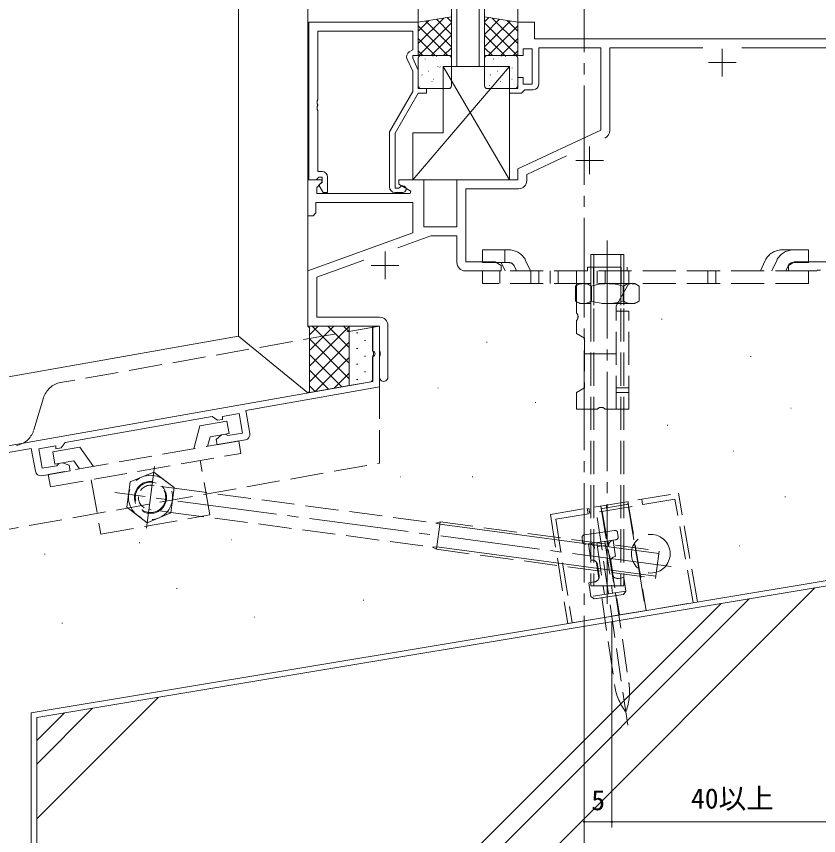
# Model space of a CAD drawing. Units: millimetres, scale not verified. Extents: x -1595 to 539, y -420 to 386.
# Drawn here: x -91.6 to 53.5, y 104.4 to 252.7 of the extents above; entities that cross this region are included whole.
import ezdxf
from ezdxf.enums import TextEntityAlignment as Align

# ---------------------------------------------------------------- set-up
doc = ezdxf.new("R2010")
doc.units = ezdxf.units.MM
doc.header["$LTSCALE"] = 2
for name, pattern in [('CHAIN2', [12, 9, -1, 1, -1]), ('DASHED1', [1.8, 1.2, -0.6]), ('DASHED3', [4, 3, -1])]:
    doc.linetypes.add(name, pattern=pattern)
for name, color, linetype, lineweight in [('0-3_YKK_12', 2, 'Continuous', 9), ('0-4_YSS_K', 3, 'Continuous', 9), ('0-5_YKK_D', 6, 'Continuous', 9), ('0-6_YKK_13', 4, 'Continuous', 9), ('0-7_YKK_11', 7, 'Continuous', 9)]:
    doc.layers.add(name, color=color, linetype=linetype, lineweight=lineweight)
doc.styles.add('ＭＳ ゴシック', font='')
doc.styles.get('ＭＳ ゴシック').set_extended_font_data('MS Gothic')

msp = doc.modelspace()

# ---------------------------------------------------------------- linework, layer by layer
at = {"layer": '0-3_YKK_12', "linetype": 'CHAIN2'}
msp.add_line((11.054, 336.193), (11.054, 77.267), dxfattribs=at)
at = {"layer": '0-3_YKK_12'}
for p, q in [((-38.946, 196.607), (-38.946, 331.603)), ((-18.946, 251.607), (-18.946, 331.603)), ((-12.946, 243.607), (-12.946, 331.627)), ((-11.946, 243.607), (-11.946, 331.627)), ((-7.946, 243.607), (-7.946, 331.627)), ((-6.946, 243.607), (-6.946, 331.627)), ((-0.946, 251.607), (-0.946, 331.603)), ((-6.946, 243.607), (-12.946, 243.607))]:
    msp.add_line(p, q, dxfattribs=at)
at = {"layer": '0-4_YSS_K'}
for p, q in [((-51.444, 331.603), (-51.444, 194.818)), ((25.076, 197.865), (25.176, 197.865)), ((-51.444, 194.818), (-38.944, 184.544)), ((-6.594, 193.714), (-6.494, 193.714)), ((41.171, 191.12), (41.271, 191.12)), ((-15.42, 185.413), (-15.32, 185.413)), ((2.232, 182.819), (2.332, 182.819)), ((48.439, 181.781), (48.539, 181.781)), ((26.115, 178.668), (26.214, 178.668)), ((38.056, 173.999), (38.156, 173.999)), ((-22.17, 169.33), (-22.07, 169.33)), ((-9.19, 169.33), (-9.09, 169.33)), ((47.401, 165.698), (47.501, 165.698)), ((-69.415, 157.397), (-69.315, 157.397)), ((-52.801, 157.915), (-52.701, 157.915)), ((39.094, 156.878), (39.194, 156.878)), ((-86.548, 155.321), (-86.448, 155.321)), ((-86.548, 155.321), (-86.448, 155.321)), ((61.054, 151.607), (-88.946, 126.607)), ((60.054, 150.427), (-87.946, 125.76)), ((-62.666, 149.096), (-62.566, 149.096)), ((52.814, 149.22), (-36.846, 59.56)), ((40.935, 147.24), (-46.746, 59.56)), ((-28.919, 147.02), (-28.819, 147.02)), ((35.844, 146.392), (-50.988, 59.56)), ((-48.648, 143.907), (-48.548, 143.907)), ((-83.433, 142.87), (-83.333, 142.87)), ((-65.98, 129.421), (-87.946, 107.455)), ((-88.946, 126.607), (-88.946, 59.56)), ((-77.859, 127.441), (-87.946, 117.354)), ((-82.95, 126.593), (-87.946, 121.597)), ((-87.946, 125.76), (-87.946, 59.56))]:
    msp.add_line(p, q, dxfattribs=at)
msp.add_lwpolyline([(-51.444, 194.818), (-98.945, 186.442), (-98.945, 331.603)], dxfattribs=at)
at = {"layer": '0-5_YKK_D'}
for p, q in [((16.054, 143.107), (16.054, 105.887)), ((16.056, 143.108), (16.056, 105.887)), ((11.054, 142.274), (11.054, 105.887)), ((16.054, 106.887), (11.054, 106.887)), ((16.056, 106.887), (61.054, 106.887))]:
    msp.add_line(p, q, dxfattribs=at)
for centre, start, end in [((11.054, 106.887), 0, 180), ((11.054, 106.887), 180, 0), ((16.054, 106.887), 0, 180), ((16.054, 106.887), 180, 0), ((16.056, 106.887), 0, 180), ((16.056, 106.887), 180, 0)]:
    msp.add_arc(centre, 0.106, start, end, dxfattribs=at)
at = {"layer": '0-6_YKK_13'}
for p, q in [((-14.322, 252.378), (-18.946, 247.754)), ((-15.668, 252.153), (-12.946, 249.432)), ((-13.743, 252.474), (-12.946, 251.677)), ((-6.148, 252.474), (-6.946, 251.677)), ((-4.224, 252.153), (-6.946, 249.432)), ((-5.57, 252.378), (-0.946, 247.754)), ((-17.016, 251.929), (-18.946, 249.999)), ((-18.946, 250.942), (-13.611, 245.607)), ((-12.946, 251.509), (-18.848, 245.607)), ((-17.592, 251.833), (-12.946, 247.187)), ((-2.3, 251.833), (-6.946, 247.187)), ((-6.946, 251.509), (-1.044, 245.607)), ((-0.946, 250.942), (-6.28, 245.607)), ((-2.875, 251.929), (-0.946, 249.999)), ((-12.946, 249.264), (-16.603, 245.607)), ((-6.946, 249.264), (-3.289, 245.607)), ((-18.946, 248.697), (-15.857, 245.607)), ((-0.946, 248.697), (-4.035, 245.607)), ((-18.946, 246.451), (-18.102, 245.607)), ((-12.946, 247.019), (-14.358, 245.607)), ((-6.946, 247.019), (-5.534, 245.607)), ((-0.946, 246.451), (-1.79, 245.607)), ((-18.946, 240.107), (-18.946, 245.107)), ((-18.446, 245.607), (-13.446, 245.607)), ((-17.711, 244.987), (-17.667, 244.962)), ((-16.319, 245.512), (-16.312, 245.505)), ((-15.635, 245.419), (-15.591, 245.395)), ((-12.946, 245.107), (-12.946, 240.107)), ((-6.946, 240.107), (-6.946, 245.107)), ((-6.446, 245.607), (-1.446, 245.607)), ((-5.311, 244.987), (-5.267, 244.962)), ((-3.919, 245.512), (-3.912, 245.505)), ((-3.235, 245.419), (-3.191, 245.395)), ((-0.946, 245.107), (-0.946, 240.107)), ((-2.444, 243.607), (-19.944, 223.107)), ((-18.138, 243.53), (-18.131, 243.522)), ((-15.42, 243.64), (-15.373, 243.552)), ((-15.043, 243.529), (-14.999, 243.505)), ((-14.444, 243.607), (-2.444, 223.107)), ((-14.444, 231.607), (-14.444, 243.607)), ((-14.444, 243.607), (-2.444, 243.607)), ((-14.377, 243.345), (-14.37, 243.337)), ((-12.967, 243.961), (-12.946, 243.95)), ((-5.738, 243.53), (-5.731, 243.522)), ((-3.02, 243.64), (-2.974, 243.552)), ((-2.643, 243.529), (-2.599, 243.505)), ((-2.444, 243.607), (-2.444, 223.107)), ((-1.977, 243.345), (-1.97, 243.337)), ((-18.31, 242.116), (-18.263, 242.027)), ((-17.068, 242.795), (-17.024, 242.771)), ((-6.745, 242.363), (-6.701, 242.339)), ((-5.91, 242.116), (-5.863, 242.027)), ((-4.668, 242.795), (-4.624, 242.771)), ((-16.477, 240.905), (-16.433, 240.881)), ((-16.163, 241.325), (-16.156, 241.317)), ((-14.4, 241.337), (-14.356, 241.314)), ((-4.077, 240.905), (-4.033, 240.881)), ((-3.763, 241.325), (-3.756, 241.317)), ((-2, 241.337), (-1.957, 241.314)), ((-18.502, 240.171), (-18.458, 240.147)), ((-13.446, 239.607), (-18.446, 239.607)), ((-1.446, 239.607), (-6.446, 239.607)), ((-6.102, 240.171), (-6.058, 240.147)), ((-19.944, 231.607), (-14.444, 231.607)), ((-19.944, 223.107), (-19.944, 231.607)), ((-2.444, 223.107), (-19.944, 223.107)), ((-38.645, 192.196), (-34.233, 196.607)), ((-38.645, 195.024), (-37.061, 196.607)), ((-38.645, 189.367), (-31.445, 196.567)), ((-31.445, 189.929), (-38.123, 196.607)), ((-31.445, 192.758), (-35.294, 196.607)), ((-31.445, 195.586), (-32.466, 196.607)), ((-31.445, 196.607), (-26.944, 196.607)), ((-27.245, 196.307), (-27.245, 192.278)), ((-31.445, 187.101), (-38.645, 194.301)), ((-30.096, 195.418), (-29.896, 195.418)), ((-38.645, 186.539), (-31.445, 193.739)), ((-28.681, 194.002), (-28.481, 194.002)), ((-32.8, 185.627), (-38.645, 191.472)), ((-30.096, 192.587), (-29.896, 192.587)), ((-37.568, 184.787), (-31.445, 190.91)), ((-28.681, 191.172), (-28.481, 191.172)), ((-35.204, 185.204), (-38.645, 188.644)), ((-30.096, 189.758), (-29.896, 189.758)), ((-28.681, 188.343), (-28.481, 188.343)), ((-34.134, 185.392), (-31.445, 188.082)), ((-30.096, 186.928), (-29.896, 186.928)), ((-37.609, 184.78), (-38.645, 185.815)), ((-27.493, 186.563), (-31.445, 185.867)), ((-15.786, 160.975), (-15.064, 160.748)), ((-15.008, 161.174), (-15.667, 156.217)), ((-15.064, 160.748), (24.586, 155.473)), ((-16.366, 156.613), (-15.61, 156.644)), ((-15.61, 156.644), (24.04, 151.369))]:
    msp.add_line(p, q, dxfattribs=at)
at = {"layer": '0-6_YKK_13', "linetype": 'CHAIN2'}
for p, q in [((15.256, 146.37), (15.256, 212.107)), ((-66.638, 171.189), (-68.12, 160.049)), ((26.792, 153.091), (-73.822, 166.476))]:
    msp.add_line(p, q, dxfattribs=at)
at = {"layer": '0-6_YKK_13', "linetype": 'DASHED3'}
for p, q in [((-5.05, 210.407), (-7.344, 210.407)), ((-7.344, 210.407), (-7.344, 208.107)), ((-2.512, 210.407), (-5.05, 210.407)), ((-3.287, 210.407), (-3.287, 208.107)), ((12.256, 209.607), (12.256, 206.437)), ((18.256, 209.607), (12.256, 209.607)), ((12.796, 209.607), (12.796, 206.437)), ((17.716, 209.607), (17.716, 206.437)), ((18.256, 209.607), (18.256, 206.437)), ((46.824, 210.407), (49.362, 210.407)), ((48.883, 210.407), (51.656, 210.407)), ((51.656, 210.407), (51.656, 208.107)), ((-2.512, 208.107), (-7.344, 208.107)), ((-3.228, 206.607), (-3.938, 208.107)), ((0.479, 208.502), (1.362, 206.607)), ((43.833, 208.502), (42.95, 206.607)), ((45.9, 208.519), (44.995, 206.607)), ((48.883, 208.107), (51.656, 208.107)), ((-7.344, 206.607), (-7.344, 204.307)), ((51.656, 206.607), (-7.344, 206.607)), ((-4.169, 206.607), (-4.169, 204.307)), ((-1.176, 206.607), (-1.606, 207.53)), ((1.442, 206.607), (1.442, 204.307)), ((2.87, 206.607), (2.87, 204.307)), ((4.942, 206.607), (4.942, 204.307)), ((6.37, 206.607), (6.37, 204.307)), ((9.656, 206.607), (9.656, 204.307)), ((11.656, 206.607), (11.656, 207.307)), ((11.656, 207.307), (18.856, 207.307)), ((12.256, 207.307), (12.256, 204.307)), ((12.256, 199.837), (12.256, 206.437)), ((12.756, 204.307), (12.756, 207.307)), ((12.796, 206.437), (12.796, 199.837)), ((13.442, 206.607), (13.442, 204.307)), ((14.87, 206.607), (14.87, 204.307)), ((17.716, 206.437), (17.716, 199.837)), ((17.756, 204.307), (17.756, 207.307)), ((18.256, 204.301), (18.256, 207.307)), ((18.256, 206.437), (18.256, 199.837)), ((18.856, 207.307), (18.856, 206.607)), ((19.156, 206.607), (19.156, 204.307)), ((33.442, 206.607), (33.442, 204.307)), ((34.87, 206.607), (34.87, 204.307)), ((47.54, 206.607), (47.979, 207.535)), ((51.656, 206.607), (51.656, 204.307)), ((51.656, 204.307), (-7.344, 204.307)), ((9.483, 203.861), (10.256, 204.307)), ((9.483, 203.861), (9.483, 201.154)), ((9.656, 199.021), (9.656, 204.307)), ((20.256, 204.307), (10.256, 204.307)), ((12.369, 203.861), (12.369, 201.154)), ((16.856, 200.307), (19.156, 204.307)), ((18.143, 203.861), (18.143, 201.154)), ((21.03, 203.861), (20.256, 204.307)), ((21.03, 203.861), (21.03, 201.154)), ((9.483, 201.154), (10.256, 200.707)), ((20.256, 200.707), (10.256, 200.707)), ((16.856, 181.607), (16.856, 200.307)), ((21.03, 201.154), (20.256, 200.707)), ((12.256, 199.837), (12.256, 149.607)), ((12.796, 199.837), (12.796, 149.607)), ((16.856, 199.307), (19.156, 199.307)), ((17.716, 199.837), (17.716, 149.607)), ((18.256, 199.837), (18.256, 149.607)), ((19.156, 181.607), (19.156, 199.307)), ((9.656, 195.307), (9.656, 197.593)), ((-25.944, 196.607), (-83.645, 186.407)), ((-25.944, 171.807), (-25.944, 196.607)), ((11.156, 191.607), (16.856, 191.607)), ((9.656, 184.607), (11.156, 185.473)), ((19.156, 185.473), (16.856, 185.473)), ((9.656, 181.607), (9.656, 184.607)), ((16.856, 184.607), (19.156, 184.607)), ((-86.744, 183.607), (-88.545, 177.707)), ((13.442, 181.607), (9.656, 181.607)), ((19.156, 181.607), (14.87, 181.607)), ((-58.457, 178.565), (-59.571, 174.408)), ((-53.567, 179.427), (-58.457, 178.565)), ((-53.567, 179.427), (-53.167, 177.162)), ((-56.614, 176.555), (-57.071, 174.849)), ((-53.167, 177.162), (-56.614, 176.555)), ((-51.412, 175.847), (-85.881, 169.769)), ((-51.013, 173.582), (-51.412, 175.847)), ((-85.481, 167.504), (-51.013, 173.582)), ((-80.191, 174.733), (-85.081, 173.871)), ((-85.081, 173.871), (-84.681, 171.606)), ((-80.191, 174.733), (-77.722, 171.208)), ((-81.234, 172.213), (-84.681, 171.606)), ((-81.234, 172.214), (-80.222, 170.767)), ((-56.663, 162.431), (-58.399, 172.279)), ((-112.944, 156.307), (-25.944, 171.807)), ((-85.881, 169.769), (-85.481, 167.504)), ((-71.039, 168.436), (-66.77, 170.197)), ((-63.109, 167.381), (-66.77, 170.197)), ((-78.095, 168.806), (-76.359, 158.958)), ((-71.648, 163.857), (-71.039, 168.436)), ((-63.718, 162.802), (-63.109, 167.381)), ((-63.124, 167.272), (-15.786, 160.975)), ((4.979, 162.537), (28.111, 166.393)), ((31.571, 146.693), (28.111, 166.393)), ((5.924, 161.681), (27.495, 165.276)), ((18.993, 164.873), (22.299, 145.148)), ((19.044, 164.679), (19.011, 164.876)), ((21.642, 164.3), (21.477, 165.287)), ((30.782, 146.562), (27.495, 165.276)), ((-67.988, 161.04), (-71.648, 163.857)), ((11.778, 162.656), (11.613, 163.643)), ((11.909, 163.692), (12.073, 162.706)), ((14.244, 163.068), (14.079, 164.054)), ((14.097, 164.057), (17.367, 144.326)), ((14.161, 163.561), (14.389, 163.599)), ((15.082, 163.714), (14.389, 163.599)), ((15.098, 164.021), (15.066, 164.218)), ((15.082, 163.714), (18.74, 164.324)), ((15.23, 163.232), (15.098, 164.021)), ((19.072, 163.872), (20.176, 157.29)), ((-76.359, 158.958), (-56.663, 162.431)), ((-67.988, 161.04), (-63.718, 162.802)), ((-63.704, 162.911), (-16.366, 156.613)), ((4.979, 162.537), (8.095, 142.781)), ((5.924, 161.681), (8.884, 142.912)), ((13.425, 162.003), (18.998, 124.122)), ((14.347, 163.085), (17.452, 144.34)), ((-15.008, 161.174), (-15.786, 160.975)), ((-15.008, 161.174), (24.643, 155.899)), ((11.111, 158.838), (16.552, 159.639)), ((17.12, 159.217), (17.222, 158.524)), ((10.791, 157.578), (10.689, 158.271)), ((16.8, 157.957), (11.358, 157.156)), ((11.853, 157.229), (16.305, 157.884)), ((11.853, 157.229), (12.29, 154.261)), ((12.939, 156.378), (12.793, 157.367)), ((13.337, 157.447), (14.72, 148.049)), ((14.821, 157.666), (16.204, 148.267)), ((15.511, 156.756), (15.365, 157.746)), ((16.305, 157.884), (16.742, 154.916)), ((20.176, 157.29), (20.946, 152.695)), ((-15.667, 156.217), (-16.366, 156.613)), ((-15.667, 156.217), (23.984, 150.943)), ((14.93, 156.924), (13.446, 156.705)), ((24.643, 155.899), (23.984, 150.943)), ((12.339, 154.268), (12.29, 154.261)), ((15.884, 154.22), (16.302, 151.378)), ((13.312, 153.841), (13.73, 151)), ((13.474, 153.424), (13.765, 151.446)), ((15.849, 153.774), (16.14, 151.795)), ((20.946, 152.695), (22.214, 145.134)), ((11.932, 150.165), (12.921, 150.311)), ((12.296, 147.692), (11.932, 150.165)), ((17.275, 150.951), (18.264, 151.097)), ((18.628, 148.624), (18.264, 151.097)), ((18.256, 149.607), (12.256, 149.607)), ((18.628, 148.624), (12.296, 147.692)), ((18.628, 148.624), (18.206, 148.056)), ((12.296, 147.692), (12.863, 147.27)), ((12.863, 147.27), (18.206, 148.056)), ((14.249, 147.474), (16.597, 131.514)), ((16.821, 147.852), (19.169, 131.892)), ((8.095, 142.781), (31.571, 146.693))]:
    msp.add_line(p, q, dxfattribs=at)
at = {"layer": '0-6_YKK_13', "linetype": 'DASHED1'}
for p, q in [((-63.124, 167.272), (-67.089, 167.8)), ((-63.704, 162.911), (-67.669, 163.438))]:
    msp.add_line(p, q, dxfattribs=at)
at = {"layer": '0-6_YKK_13'}
for points in [[(-12.946, 252.607), (-18.946, 251.607), (-18.946, 245.607), (-12.946, 245.607)], [(-6.946, 252.607), (-0.946, 251.607), (-0.946, 245.607), (-6.946, 245.607)], [(-31.445, 196.607), (-38.944, 196.607), (-38.645, 196.307), (-38.645, 184.794), (-38.945, 184.544), (-31.445, 185.866)]]:
    msp.add_lwpolyline(points, close=True, dxfattribs=at)
for points in [[(-31.445, 196.607), (-31.445, 185.867), (-31.445, 196.607)], [(-27.244, 190.936), (-27.245, 190.936), (-27.245, 186.859)]]:
    msp.add_lwpolyline(points, dxfattribs=at)
at = {"layer": '0-6_YKK_13', "linetype": 'DASHED3'}
for points in [[(9.656, 195.307), (11.156, 194.441), (11.156, 185.473)], [(15.098, 164.021), (15.112, 163.941), (15.122, 163.871), (15.126, 163.79), (15.113, 163.736), (15.082, 163.714)]]:
    msp.add_lwpolyline(points, dxfattribs=at)
for centre, radius in [((-67.379, 165.619), 4), ((-67.379, 165.619), 2.9), ((-67.379, 165.619), 2.75), ((23.121, 155.423), 3.5)]:
    msp.add_circle(centre, radius, dxfattribs=at)
at = {"layer": '0-6_YKK_13'}
for centre, radius, start, end in [((-18.446, 245.107), 0.5, 90, 180), ((-13.446, 245.107), 0.5, 0, 90), ((-6.446, 245.107), 0.5, 90, 180), ((-1.446, 245.107), 0.5, 0, 90), ((-18.446, 240.107), 0.5, 180, 270), ((-13.446, 240.107), 0.5, 270, 0), ((-6.446, 240.107), 0.5, 180, 270), ((-1.446, 240.107), 0.5, 270, 0), ((-26.944, 196.307), 0.3, 89.99998, 180), ((-27.045, 192.278), 0.2, 180, 254.74446), ((-27.245, 191.607), 0.5, 286.60629, 72.85774), ((-27.045, 190.936), 0.2, 106.5941, 180), ((-27.545, 186.859), 0.3, 279.90646, 0)]:
    msp.add_arc(centre, radius, start, end, dxfattribs=at)
at = {"layer": '0-6_YKK_13', "linetype": 'DASHED3'}
for centre, radius, start, end in [((-2.512, 207.107), 3.3, 25, 90), ((46.824, 207.107), 3.3, 90, 155), ((48.883, 207.107), 3.3, 90, 154.66911), ((-2.512, 207.107), 1, 25, 90), ((48.883, 207.107), 1, 90, 154.66911), ((10.926, 201.751), 2.556, 55.61574, 124.38425), ((15.256, 194.754), 9.553, 72.41203, 107.58795), ((19.586, 201.751), 2.556, 55.61574, 124.38425), ((10.926, 203.263), 2.556, 235.61574, 304.38425), ((15.256, 210.261), 9.553, 252.41203, 287.58795), ((19.586, 203.263), 2.556, 235.61574, 304.38425), ((8.956, 198.307), 1, 314.427, 45.57298), ((-82.908, 182.476), 4, 100.61157, 163.56674), ((14.156, 180.907), 1, 44.427, 135.57298), ((-92.348, 178.945), 4, 280.13284, 341.97676), ((18.706, 164.661), 0.339, 275.84619, 3.00514), ((11.184, 158.343), 0.5, 98.36996, 188.36996), ((16.625, 159.144), 0.5, 8.36996, 98.36996), ((11.286, 157.651), 0.5, 188.36996, 278.36996), ((11.949, 156.232), 1, 8.36996, 98.36996), ((16.5, 156.902), 1, 98.36996, 188.36996), ((16.727, 158.452), 0.5, 278.36996, 8.36996), ((12.485, 153.279), 1, 8.36996, 98.36996), ((16.838, 153.919), 1, 98.36996, 188.36996), ((12.776, 151.3), 1, 278.36996, 8.36996), ((17.129, 151.941), 1, 188.36996, 278.36996), ((8.66, 130.458), 10.607, 340.71158, 8.96953), ((27.074, 133.167), 10.607, 187.7704, 216.02835), ((18.577, 126.987), 0.1, 216.02835, 340.71158)]:
    msp.add_arc(centre, radius, start, end, dxfattribs=at)
at = {"layer": '0-6_YKK_13', "linetype": 'DASHED1'}
msp.add_arc((-67.379, 165.619), 2.2, 82.42221, 262.42221, dxfattribs=at)
at = {"layer": '0-7_YKK_11'}
for p, q in [((36.055, 246.807), (36.055, 241.807)), ((33.556, 244.307), (38.555, 244.307)), ((12.056, 229.107), (12.056, 224.107)), ((9.556, 226.607), (14.555, 226.607)), ((-23.146, 220.807), (-21.746, 220.807)), ((-24.945, 210.107), (-24.945, 205.107)), ((-27.445, 207.607), (-22.444, 207.607)), ((-24.444, 196.737), (-24.444, 187.357))]:
    msp.add_line(p, q, dxfattribs=at)
for points in [[(-38.746, 251.607), (-38.746, 223.107), (-37.416, 223.107), (-37.116, 223.407), (-36.916, 223.607), (-36.346, 223.607), (-36.346, 222.681), (-36.92, 222.107), (-36.169, 220.807), (-35.346, 220.807), (-35.346, 223.607)], [(-22.245, 221.741), (-22.494, 221.607), (-23.146, 221.607), (-23.146, 231.533), (-18.946, 238.807), (-17.446, 238.807), (-17.446, 239.607), (-18.946, 239.607), (-18.946, 242.963), (-19.946, 245.107), (-19.946, 245.607), (-18.946, 245.607), (-18.946, 251.607), (-38.746, 251.607)], [(1.856, 239.407), (0.355, 239.407), (0.056, 239.107), (-0.244, 238.807), (-2.444, 238.807), (-2.444, 239.607), (-0.945, 239.607), (-0.945, 241.607), (0.056, 241.607), (0.056, 240.407), (1.655, 240.407), (1.655, 246.807), (0.056, 246.807), (0.056, 245.607), (-0.945, 245.607), (-0.945, 251.607), (2.055, 251.607), (2.055, 248.607), (58.056, 248.607)], [(-36.346, 224.607), (-37.116, 224.607), (-37.116, 235.649), (-37.236, 235.832), (-37.236, 236.382), (-37.116, 236.565), (-37.116, 236.649), (-37.236, 236.832), (-37.236, 237.382), (-37.116, 237.565), (-37.116, 249.977), (-19.946, 249.977), (-19.946, 246.607), (-20.573, 246.245)], [(-25.944, 187.357), (-25.944, 191.149), (-25.824, 191.332), (-25.824, 191.882), (-25.944, 192.065), (-25.944, 196.607), (-38.944, 196.607), (-38.944, 206.607), (-19.944, 213.523), (-19.944, 218.977), (-37.444, 218.977), (-37.444, 217.107), (-37.945, 216.607), (-38.944, 216.607), (-38.944, 223.107), (-36.469, 223.107), (-36.308, 222.719), (-37.315, 221.713), (-37.315, 220.607), (-20.4, 220.607), (-20.279, 221.057), (-22.444, 222.307), (-22.444, 223.107), (-17.945, 223.107), (-17.945, 214.607), (-11.945, 214.607), (-11.945, 223.107), (-0.945, 223.107), (-0.945, 225.107), (14.056, 232.102), (14.056, 246.977), (2.855, 246.977), (2.855, 240.407)], [(32.519, 246.977), (15.685, 246.977), (15.685, 232.019)], [(59.426, 246.977), (39.591, 246.977)], [(-20.979, 244.957), (-19.946, 242.741), (-19.946, 239.075), (-24.146, 231.801), (-24.146, 221.807)], [(7.864, 227.416), (0.685, 224.069), (0.685, 222.977)], [(-0.815, 221.477), (-10.315, 221.477), (-10.315, 208.237), (-5.036, 208.237), (-3.944, 207.607), (-3.944, 206.607), (-10.444, 206.607)], [(-11.945, 208.107), (-11.945, 212.977), (-16.677, 212.977), (-22.624, 210.813)], [(-28.782, 208.571), (-37.315, 205.466), (-37.315, 198.237), (-25.944, 198.237)], [(53.83, 206.727), (53.281, 206.727), (53.097, 206.607), (48.056, 206.607), (48.056, 207.607), (49.147, 208.237), (59.426, 208.237)], [(-112.288, 171.594), (-27.145, 186.607), (-27.145, 191.149), (-27.025, 191.332), (-27.025, 191.882), (-27.145, 192.065), (-27.145, 196.607), (-25.944, 196.607), (-25.944, 185.6), (-50.141, 181.334), (-49.412, 177.198)], [(-50.223, 176.039), (-55.344, 175.136), (-55.517, 176.121), (-54.521, 176.957), (-53.858, 177.074), (-53.632, 176.936), (-53.406, 176.798), (-50.744, 177.267), (-51.369, 180.813), (-54.387, 180.28), (-54.387, 179.722), (-55.262, 179.568), (-56.247, 180.257), (-82.836, 175.569), (-83.526, 174.584), (-84.514, 174.41), (-84.514, 174.968), (-87.61, 174.422), (-86.985, 170.877), (-84.323, 171.346), (-84.158, 171.553), (-83.993, 171.76), (-83.329, 171.877), (-82.107, 171.432), (-81.934, 170.448), (-87.055, 169.545)], [(-88.213, 170.356), (-88.942, 174.492), (-112.079, 170.412)]]:
    msp.add_lwpolyline(points, dxfattribs=at)
for centre, radius, start, end in [((-20.073, 245.379), 1, 120.00002, 205.00002), ((1.856, 240.407), 1, 270, 359.99998), ((14.185, 232.019), 1.5, 294.99998, 359.99998), ((-36.346, 223.607), 1, 0, 89.99998), ((-0.815, 222.977), 1.5, 270, 359.99998), ((-23.146, 221.807), 1, 180, 269.99998), ((-21.746, 221.407), 0.6, 270.00002, 146.25102), ((-10.444, 208.107), 1.5, 180, 269.99998), ((-25.944, 196.737), 1.5, 0, 89.99998), ((-25.194, 187.357), 0.75, 179.99998, 0), ((-50.396, 177.024), 1, 280, 10), ((-87.228, 170.53), 1, 190.00002, 280)]:
    msp.add_arc(centre, radius, start, end, dxfattribs=at)

# ---------------------------------------------------------------- texts
at = {"layer": '0-5_YKK_D', "color": 4, "style": 'ＭＳ ゴシック'}
for s, p in [('40以上', (30.395, 108.192)), ('5', (12.354, 107.888))]:
    msp.add_text(s, height=3.666, dxfattribs=at).set_placement(p, align=Align.BOTTOM_LEFT)

doc.saveas('drawing.dxf')
